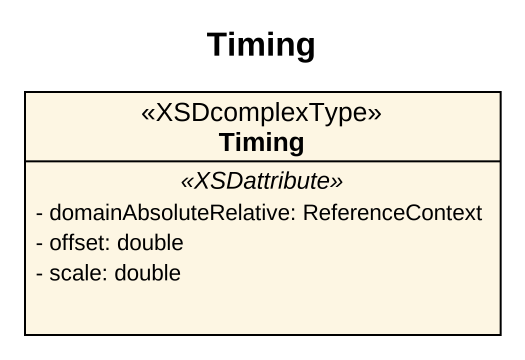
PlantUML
@startuml
title Timing
hide circle
hide empty members
skinparam classAttributeIconSize 0
class Timing <<XSDcomplexType>> {
  .. <<XSDattribute>> ..
  - domainAbsoluteRelative: ReferenceContext
  - offset: double
  - scale: double
}
@enduml
